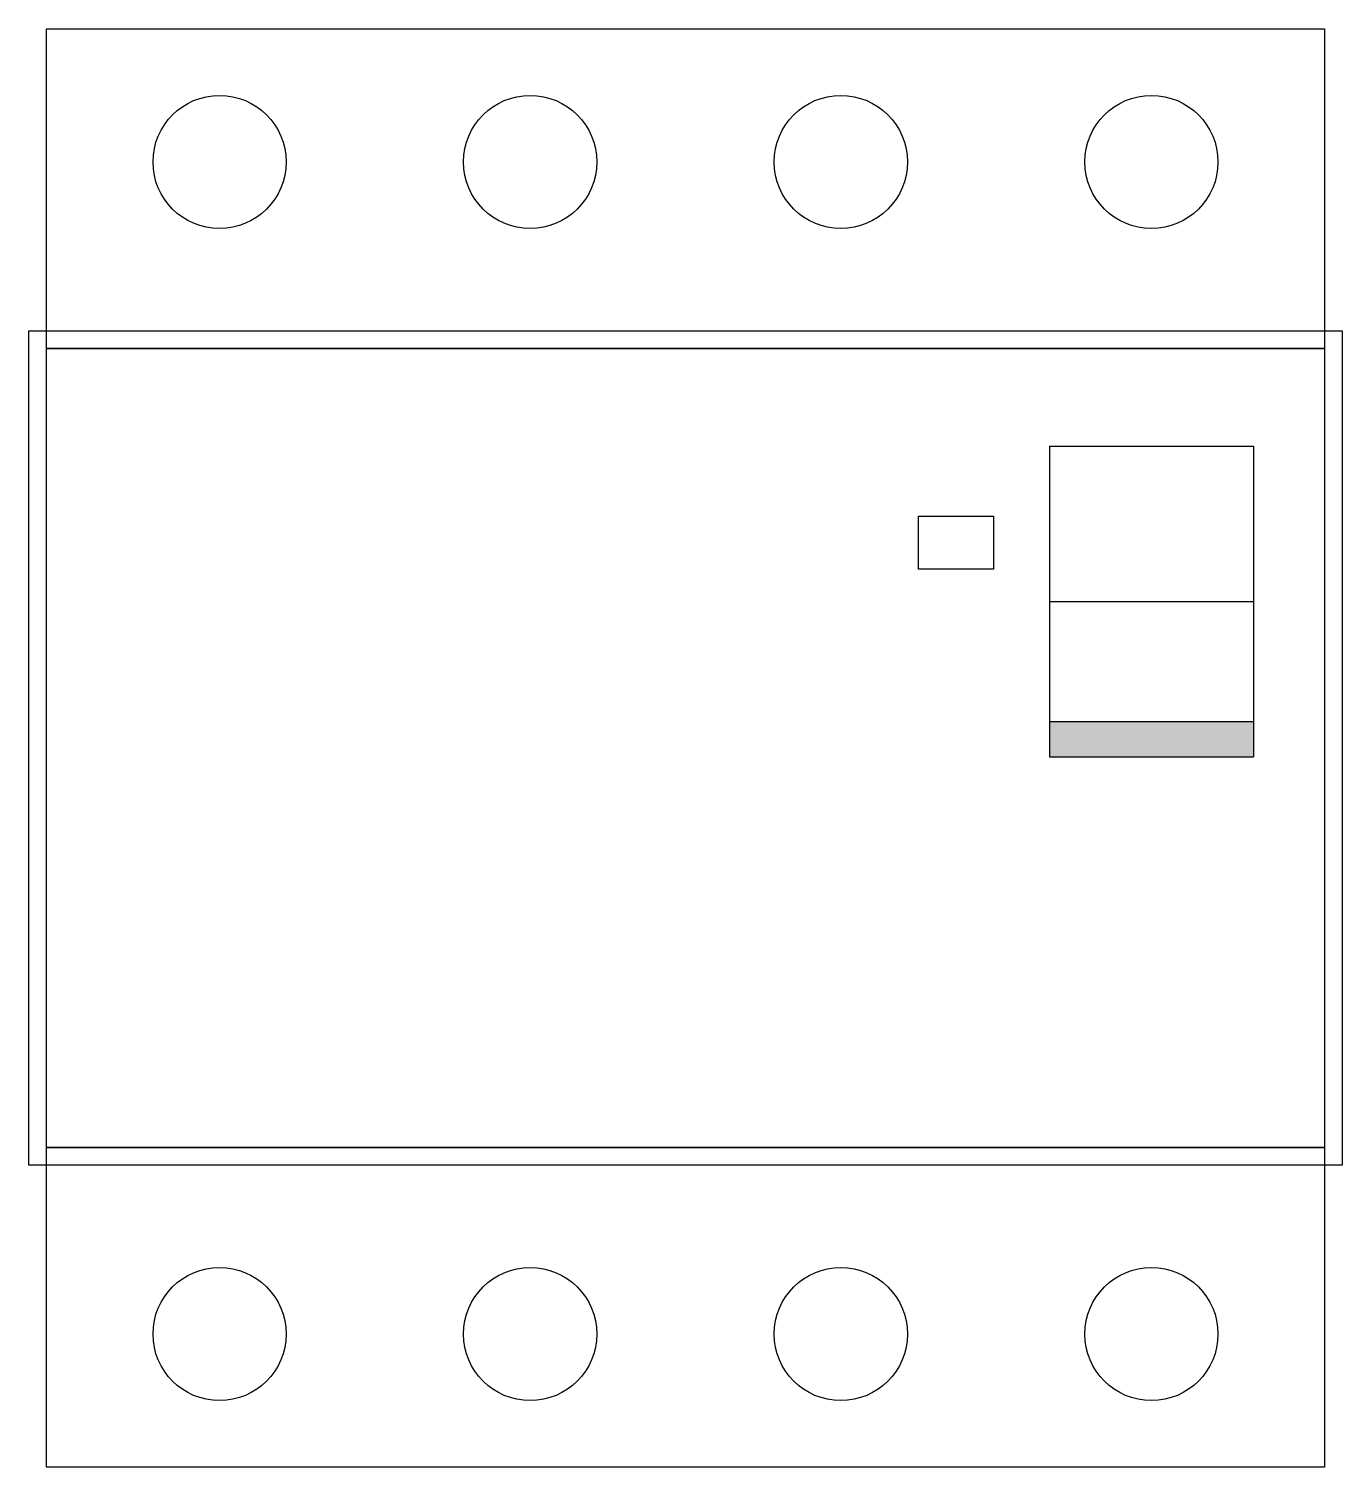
# Model space of a CAD drawing. Header units: millimetres. Extents: x 0 to 74, y 0 to 81.
import ezdxf

# ---------------------------------------------------------------- set-up
doc = ezdxf.new("R2010")
doc.units = ezdxf.units.MM
for name, color, linetype in [('CB', 150, 'Continuous'), ('Comp-sub', 6, 'Continuous'), ('CONTROL', 150, 'Continuous')]:
    doc.layers.add(name, color=color, linetype=linetype)

# ---------------------------------------------------------------- blocks, each defined once
blk = doc.blocks.new('ELCB4P')
at = {"layer": 'CONTROL'}
blk.add_hatch(color=9, dxfattribs=at).paths.add_polyline_path([(20.5, -39), (20.5, -41), (32, -41), (32, -39)])
at = {"layer": 'CB'}
for points in [[(-36, 0), (36, 0), (36, -18), (-36, -18)], [(-36, -18), (36, -18), (36, -63), (-36, -63)], [(-36, -63), (36, -63), (36, -81), (-36, -81)]]:
    blk.add_lwpolyline(points, close=True, dxfattribs=at)
at = {"layer": 'CB', "color": 6}
blk.add_lwpolyline([(-37, -17), (37, -17), (37, -64), (-37, -64)], close=True, dxfattribs=at)
at = {"layer": 'Comp-sub', "color": 9}
blk.add_circle((-26.25, -73.5), 3.75, dxfattribs=at)
at = {"layer": 'CONTROL', "color": 9}
for points in [[(20.5, -23.5), (20.5, -41)], [(20.5, -23.5), (32, -23.5)], [(32, -23.5), (32, -41)], [(20.5, -32.25), (32, -32.25)], [(20.5, -39), (32, -39)], [(20.5, -41), (32, -41)]]:
    blk.add_lwpolyline(points, dxfattribs=at)
blk.add_lwpolyline([(13.127, -27.437), (17.357, -27.437), (17.357, -30.422), (13.127, -30.422)], close=True, dxfattribs=at)
for centre in [(-26.25, -7.5), (-8.75, -7.5), (8.75, -7.5), (26.25, -7.5), (-8.75, -73.5), (8.75, -73.5), (26.25, -73.5)]:
    blk.add_circle(centre, 3.75, dxfattribs=at)

msp = doc.modelspace()

# ---------------------------------------------------------------- block references
msp.add_blockref('ELCB4P', (37, 81))

doc.saveas('drawing.dxf')
